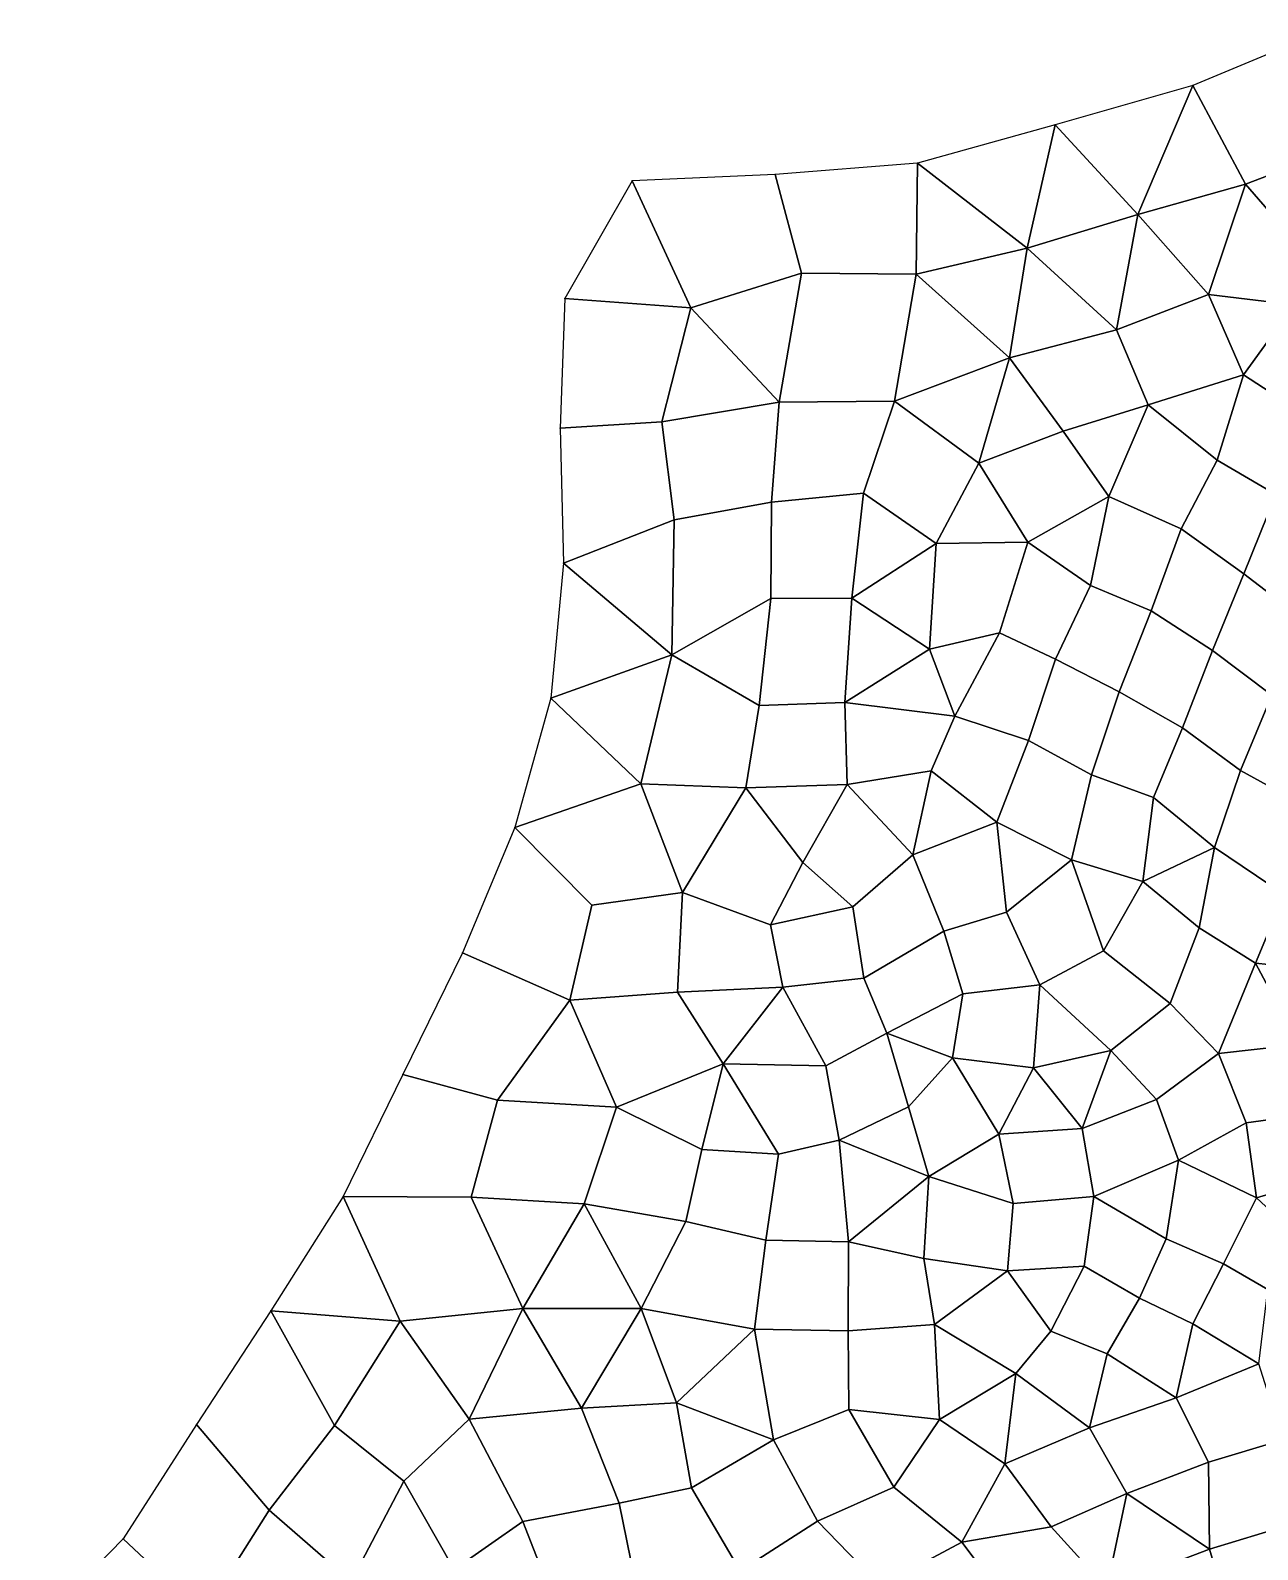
# Model space of a CAD drawing. Extents: x 391089 to 406232, y 6461839 to 6471033.
# Drawn here: x 403677 to 403904.4, y 6470031.3 to 6470312.7 of the extents above; entities that cross this region are included whole.
import ezdxf

# ---------------------------------------------------------------- set-up
doc = ezdxf.new("R2010")
doc.units = 0
for name, color, linetype in [('MESH_BOUND', 25, 'CONTINUOUS'), ('MESH_ELEMS', 18, 'CONTINUOUS'), ('MESH_NODES', 18, 'CONTINUOUS')]:
    doc.layers.add(name, color=color, linetype=linetype)

msp = doc.modelspace()

# ---------------------------------------------------------------- linework, layer by layer
at = {"layer": 'MESH_BOUND', "color": 25}
for points in [[(403916.842, 6470312.7, 4.678), (403892.413, 6470302.46, 6.967)], [(403892.413, 6470302.46, 6.967), (403866.916, 6470295.2, 6.886)], [(403866.916, 6470295.2, 6.886), (403841.37, 6470288.12, 4.72)], [(403841.37, 6470288.12, 4.72), (403815.039, 6470285.99, 2.993)], [(403815.039, 6470285.99, 2.993), (403788.555, 6470284.83, 2.231)], [(403788.555, 6470284.83, 2.231), (403776.051, 6470263.02, 2.299)], [(403776.051, 6470263.02, 2.299), (403775.198, 6470238.99, 2.305)], [(403775.198, 6470238.99, 2.305), (403775.833, 6470214.03, 2.264)], [(403775.833, 6470214.03, 2.264), (403773.49, 6470189.01, 2.389)], [(403773.49, 6470189.01, 2.389), (403766.818, 6470165.02, 2.456)], [(403766.818, 6470165.02, 2.456), (403757.089, 6470141.86, 2.345)], [(403757.089, 6470141.86, 2.345), (403746.048, 6470119.28, 2.246)], [(403746.048, 6470119.28, 2.246), (403735.008, 6470096.69, 1.789)], [(403735.008, 6470096.69, 1.789), (403721.557, 6470075.49, 1.677)], [(403721.557, 6470075.49, 1.677), (403707.831, 6470054.43, 2.462)], [(403707.831, 6470054.43, 2.462), (403694.253, 6470033.28, 2.294)], [(403694.253, 6470033.28, 2.294), (403677.041, 6470015.69, 1.744)]]:
    msp.add_polyline3d(points, dxfattribs=at)
at = {"layer": 'MESH_ELEMS', "color": 178}
for points in [[(403917.908, 6470290.19, 2.753), (403916.842, 6470312.7, 4.678), (403892.413, 6470302.46, 6.967), (403902.144, 6470284.22, 2.844)], [(403866.916, 6470295.2, 6.886), (403882.202, 6470278.61, 4.369), (403892.413, 6470302.46, 6.967), (403866.916, 6470295.2, 6.886)], [(403882.202, 6470278.61, 4.369), (403902.144, 6470284.22, 2.844), (403892.413, 6470302.46, 6.967), (403882.202, 6470278.61, 4.369)], [(403861.716, 6470272.38, 3.657), (403866.916, 6470295.2, 6.886), (403841.37, 6470288.12, 4.72), (403861.716, 6470272.38, 3.657)], [(403861.716, 6470272.38, 3.657), (403882.202, 6470278.61, 4.369), (403866.916, 6470295.2, 6.886), (403861.716, 6470272.38, 3.657)], [(403841.37, 6470288.12, 4.72), (403815.039, 6470285.99, 2.993), (403819.923, 6470267.71, 2.042), (403841.127, 6470267.54, 2.587)], [(403861.716, 6470272.38, 3.657), (403841.37, 6470288.12, 4.72), (403841.127, 6470267.54, 2.587), (403861.716, 6470272.38, 3.657)], [(403917.908, 6470290.19, 2.753), (403902.144, 6470284.22, 2.844), (403913.455, 6470271.21, 2.503), (403917.908, 6470290.19, 2.753)], [(403799.399, 6470261.32, 2.189), (403819.923, 6470267.71, 2.042), (403815.039, 6470285.99, 2.993), (403788.555, 6470284.83, 2.231)], [(403799.399, 6470261.32, 2.189), (403788.555, 6470284.83, 2.231), (403776.051, 6470263.02, 2.299), (403799.399, 6470261.32, 2.189)], [(403882.202, 6470278.61, 4.369), (403895.318, 6470263.79, 2.901), (403902.144, 6470284.22, 2.844), (403882.202, 6470278.61, 4.369)], [(403895.318, 6470263.79, 2.901), (403911.186, 6470261.87, 2.482), (403913.455, 6470271.21, 2.503), (403902.144, 6470284.22, 2.844)], [(403882.202, 6470278.61, 4.369), (403861.716, 6470272.38, 3.657), (403878.267, 6470257.25, 3.837), (403882.202, 6470278.61, 4.369)], [(403895.318, 6470263.79, 2.901), (403882.202, 6470278.61, 4.369), (403878.267, 6470257.25, 3.837), (403895.318, 6470263.79, 2.901)], [(403861.716, 6470272.38, 3.657), (403841.127, 6470267.54, 2.587), (403858.412, 6470252.04, 3.09), (403861.716, 6470272.38, 3.657)], [(403861.716, 6470272.38, 3.657), (403858.412, 6470252.04, 3.09), (403878.267, 6470257.25, 3.837), (403861.716, 6470272.38, 3.657)], [(403815.761, 6470243.82, 2.18), (403819.923, 6470267.71, 2.042), (403799.399, 6470261.32, 2.189), (403815.761, 6470243.82, 2.18)], [(403837.099, 6470243.99, 2.319), (403841.127, 6470267.54, 2.587), (403819.923, 6470267.71, 2.042), (403815.761, 6470243.82, 2.18)], [(403858.412, 6470252.04, 3.09), (403841.127, 6470267.54, 2.587), (403837.099, 6470243.99, 2.319), (403858.412, 6470252.04, 3.09)], [(403794.042, 6470240.17, 2.296), (403799.399, 6470261.32, 2.189), (403776.051, 6470263.02, 2.299), (403775.198, 6470238.99, 2.305)], [(403884.119, 6470243.35, 3.427), (403901.804, 6470248.88, 2.516), (403895.318, 6470263.79, 2.901), (403878.267, 6470257.25, 3.837)], [(403901.804, 6470248.88, 2.516), (403911.186, 6470261.87, 2.482), (403895.318, 6470263.79, 2.901), (403901.804, 6470248.88, 2.516)], [(403799.399, 6470261.32, 2.189), (403794.042, 6470240.17, 2.296), (403815.761, 6470243.82, 2.18), (403799.399, 6470261.32, 2.189)], [(403911.186, 6470261.87, 2.482), (403901.804, 6470248.88, 2.516), (403914.342, 6470240.76, 2.447), (403922.484, 6470254.57, 2.503)], [(403878.267, 6470257.25, 3.837), (403858.412, 6470252.04, 3.09), (403868.394, 6470238.46, 3.365), (403884.119, 6470243.35, 3.427)], [(403858.412, 6470252.04, 3.09), (403837.099, 6470243.99, 2.319), (403852.727, 6470232.53, 2.812), (403858.412, 6470252.04, 3.09)], [(403868.394, 6470238.46, 3.365), (403858.412, 6470252.04, 3.09), (403852.727, 6470232.53, 2.812), (403868.394, 6470238.46, 3.365)], [(403901.804, 6470248.88, 2.516), (403884.119, 6470243.35, 3.427), (403896.903, 6470233.1, 2.718), (403901.804, 6470248.88, 2.516)], [(403896.903, 6470233.1, 2.718), (403907.799, 6470226.74, 2.291), (403914.342, 6470240.76, 2.447), (403901.804, 6470248.88, 2.516)], [(403814.363, 6470225.3, 2.44), (403815.761, 6470243.82, 2.18), (403794.042, 6470240.17, 2.296), (403796.284, 6470222.04, 1.994)], [(403831.363, 6470226.99, 2.599), (403837.099, 6470243.99, 2.319), (403815.761, 6470243.82, 2.18), (403814.363, 6470225.3, 2.44)], [(403852.727, 6470232.53, 2.812), (403837.099, 6470243.99, 2.319), (403831.363, 6470226.99, 2.599), (403844.863, 6470217.66, 2.88)], [(403876.86, 6470226.36, 3.49), (403884.119, 6470243.35, 3.427), (403868.394, 6470238.46, 3.365), (403876.86, 6470226.36, 3.49)], [(403876.86, 6470226.36, 3.49), (403890.239, 6470220.4, 2.759), (403896.903, 6470233.1, 2.718), (403884.119, 6470243.35, 3.427)], [(403775.198, 6470238.99, 2.305), (403775.833, 6470214.03, 2.264), (403796.284, 6470222.04, 1.994), (403794.042, 6470240.17, 2.296)], [(403868.394, 6470238.46, 3.365), (403852.727, 6470232.53, 2.812), (403861.817, 6470217.88, 3.17), (403876.86, 6470226.36, 3.49)], [(403861.817, 6470217.88, 3.17), (403852.727, 6470232.53, 2.812), (403844.863, 6470217.66, 2.88), (403861.817, 6470217.88, 3.17)], [(403890.239, 6470220.4, 2.759), (403901.857, 6470212.06, 2.444), (403907.799, 6470226.74, 2.291), (403896.903, 6470233.1, 2.718)], [(403829.229, 6470207.53, 2.818), (403831.363, 6470226.99, 2.599), (403814.363, 6470225.3, 2.44), (403814.187, 6470207.49, 2.509)], [(403831.363, 6470226.99, 2.599), (403829.229, 6470207.53, 2.818), (403844.863, 6470217.66, 2.88), (403831.363, 6470226.99, 2.599)], [(403873.45, 6470209.9, 3.211), (403876.86, 6470226.36, 3.49), (403861.817, 6470217.88, 3.17), (403873.45, 6470209.9, 3.211)], [(403890.239, 6470220.4, 2.759), (403876.86, 6470226.36, 3.49), (403873.45, 6470209.9, 3.211), (403884.667, 6470205.2, 2.732)], [(403901.857, 6470212.06, 2.444), (403913.181, 6470203.32, 1.666), (403918.26, 6470217.54, 1.788), (403907.799, 6470226.74, 2.291)], [(403814.187, 6470207.49, 2.509), (403814.363, 6470225.3, 2.44), (403796.284, 6470222.04, 1.994), (403795.866, 6470197.05, 2.398)], [(403795.866, 6470197.05, 2.398), (403796.284, 6470222.04, 1.994), (403775.833, 6470214.03, 2.264), (403795.866, 6470197.05, 2.398)], [(403856.55, 6470201.1, 3.364), (403861.817, 6470217.88, 3.17), (403844.863, 6470217.66, 2.88), (403843.581, 6470198.05, 3.195)], [(403873.45, 6470209.9, 3.211), (403861.817, 6470217.88, 3.17), (403856.55, 6470201.1, 3.364), (403866.952, 6470196.21, 3.073)], [(403901.857, 6470212.06, 2.444), (403890.239, 6470220.4, 2.759), (403884.667, 6470205.2, 2.732), (403896.027, 6470197.85, 2.386)], [(403843.581, 6470198.05, 3.195), (403844.863, 6470217.66, 2.88), (403829.229, 6470207.53, 2.818), (403843.581, 6470198.05, 3.195)], [(403773.49, 6470189.01, 2.389), (403795.866, 6470197.05, 2.398), (403775.833, 6470214.03, 2.264), (403773.49, 6470189.01, 2.389)], [(403866.952, 6470196.21, 3.073), (403878.78, 6470190.15, 2.691), (403884.667, 6470205.2, 2.732), (403873.45, 6470209.9, 3.211)], [(403896.027, 6470197.85, 2.386), (403907.03, 6470189.53, 1.376), (403913.181, 6470203.32, 1.666), (403901.857, 6470212.06, 2.444)], [(403795.866, 6470197.05, 2.398), (403812.064, 6470187.62, 2.519), (403814.187, 6470207.49, 2.509), (403795.866, 6470197.05, 2.398)], [(403827.938, 6470188.22, 2.938), (403829.229, 6470207.53, 2.818), (403814.187, 6470207.49, 2.509), (403812.064, 6470187.62, 2.519)], [(403827.938, 6470188.22, 2.938), (403843.581, 6470198.05, 3.195), (403829.229, 6470207.53, 2.818), (403827.938, 6470188.22, 2.938)], [(403878.78, 6470190.15, 2.691), (403890.479, 6470183.5, 2.189), (403896.027, 6470197.85, 2.386), (403884.667, 6470205.2, 2.732)], [(403843.581, 6470198.05, 3.195), (403848.282, 6470185.66, 3.345), (403856.55, 6470201.1, 3.364), (403843.581, 6470198.05, 3.195)], [(403848.282, 6470185.66, 3.345), (403861.953, 6470181.17, 2.842), (403866.952, 6470196.21, 3.073), (403856.55, 6470201.1, 3.364)], [(403848.282, 6470185.66, 3.345), (403843.581, 6470198.05, 3.195), (403827.938, 6470188.22, 2.938), (403848.282, 6470185.66, 3.345)], [(403773.49, 6470189.01, 2.389), (403790.138, 6470173.13, 2.54), (403795.866, 6470197.05, 2.398), (403773.49, 6470189.01, 2.389)], [(403790.138, 6470173.13, 2.54), (403809.6, 6470172.39, 2.668), (403812.064, 6470187.62, 2.519), (403795.866, 6470197.05, 2.398)], [(403861.953, 6470181.17, 2.842), (403873.625, 6470174.8, 2.169), (403878.78, 6470190.15, 2.691), (403866.952, 6470196.21, 3.073)], [(403890.479, 6470183.5, 2.189), (403901.257, 6470175.58, 1.625), (403907.03, 6470189.53, 1.376), (403896.027, 6470197.85, 2.386)], [(403873.625, 6470174.8, 2.169), (403885.083, 6470170.62, 2.259), (403890.479, 6470183.5, 2.189), (403878.78, 6470190.15, 2.691)], [(403790.138, 6470173.13, 2.54), (403773.49, 6470189.01, 2.389), (403766.818, 6470165.02, 2.456), (403790.138, 6470173.13, 2.54)], [(403828.37, 6470173.02, 2.978), (403827.938, 6470188.22, 2.938), (403812.064, 6470187.62, 2.519), (403809.6, 6470172.39, 2.668)], [(403843.944, 6470175.53, 3.265), (403848.282, 6470185.66, 3.345), (403827.938, 6470188.22, 2.938), (403828.37, 6470173.02, 2.978)], [(403901.257, 6470175.58, 1.625), (403913.585, 6470168.84, 2.191), (403918.961, 6470183.04, 2.325), (403907.03, 6470189.53, 1.376)], [(403843.944, 6470175.53, 3.265), (403856.072, 6470166.01, 2.634), (403861.953, 6470181.17, 2.842), (403848.282, 6470185.66, 3.345)], [(403873.625, 6470174.8, 2.169), (403861.953, 6470181.17, 2.842), (403856.072, 6470166.01, 2.634), (403869.912, 6470159.07, 1.89)], [(403901.257, 6470175.58, 1.625), (403890.479, 6470183.5, 2.189), (403885.083, 6470170.62, 2.259), (403896.432, 6470161.32, 1.63)], [(403828.37, 6470173.02, 2.978), (403840.544, 6470159.98, 2.916), (403843.944, 6470175.53, 3.265), (403828.37, 6470173.02, 2.978)], [(403856.072, 6470166.01, 2.634), (403843.944, 6470175.53, 3.265), (403840.544, 6470159.98, 2.916), (403856.072, 6470166.01, 2.634)], [(403913.585, 6470168.84, 2.191), (403901.257, 6470175.58, 1.625), (403896.432, 6470161.32, 1.63), (403909.317, 6470152.65, 2.199)], [(403781.073, 6470150.66, 2.43), (403797.842, 6470153.02, 2.696), (403790.138, 6470173.13, 2.54), (403766.818, 6470165.02, 2.456)], [(403809.6, 6470172.39, 2.668), (403790.138, 6470173.13, 2.54), (403797.842, 6470153.02, 2.696), (403809.6, 6470172.39, 2.668)], [(403828.37, 6470173.02, 2.978), (403809.6, 6470172.39, 2.668), (403820.133, 6470158.54, 2.984), (403828.37, 6470173.02, 2.978)], [(403840.544, 6470159.98, 2.916), (403828.37, 6470173.02, 2.978), (403820.133, 6470158.54, 2.984), (403829.393, 6470150.38, 2.737)], [(403869.912, 6470159.07, 1.89), (403883.161, 6470155.03, 2.167), (403885.083, 6470170.62, 2.259), (403873.625, 6470174.8, 2.169)], [(403797.842, 6470153.02, 2.696), (403814.125, 6470147.02, 2.778), (403820.133, 6470158.54, 2.984), (403809.6, 6470172.39, 2.668)], [(403896.432, 6470161.32, 1.63), (403885.083, 6470170.62, 2.259), (403883.161, 6470155.03, 2.167), (403896.432, 6470161.32, 1.63)], [(403781.073, 6470150.66, 2.43), (403766.818, 6470165.02, 2.456), (403757.089, 6470141.86, 2.345), (403776.962, 6470133.06, 2.438)], [(403840.544, 6470159.98, 2.916), (403846.276, 6470145.82, 1.959), (403857.903, 6470149.37, 1.865), (403856.072, 6470166.01, 2.634)], [(403856.072, 6470166.01, 2.634), (403857.903, 6470149.37, 1.865), (403869.912, 6470159.07, 1.89), (403856.072, 6470166.01, 2.634)], [(403846.276, 6470145.82, 1.959), (403840.544, 6470159.98, 2.916), (403829.393, 6470150.38, 2.737), (403831.42, 6470137.11, 1.884)], [(403875.835, 6470142.2, 1.792), (403869.912, 6470159.07, 1.89), (403857.903, 6470149.37, 1.865), (403864.046, 6470135.88, 1.667)], [(403883.161, 6470155.03, 2.167), (403869.912, 6470159.07, 1.89), (403875.835, 6470142.2, 1.792), (403883.161, 6470155.03, 2.167)], [(403883.161, 6470155.03, 2.167), (403893.598, 6470146.49, 1.814), (403896.432, 6470161.32, 1.63), (403883.161, 6470155.03, 2.167)], [(403909.317, 6470152.65, 2.199), (403896.432, 6470161.32, 1.63), (403893.598, 6470146.49, 1.814), (403904.01, 6470139.9, 2.335)], [(403829.393, 6470150.38, 2.737), (403820.133, 6470158.54, 2.984), (403814.125, 6470147.02, 2.778), (403829.393, 6470150.38, 2.737)], [(403796.955, 6470134.57, 2.669), (403797.842, 6470153.02, 2.696), (403781.073, 6470150.66, 2.43), (403776.962, 6470133.06, 2.438)], [(403814.125, 6470147.02, 2.778), (403797.842, 6470153.02, 2.696), (403796.955, 6470134.57, 2.669), (403816.465, 6470135.5, 2.541)], [(403893.598, 6470146.49, 1.814), (403883.161, 6470155.03, 2.167), (403875.835, 6470142.2, 1.792), (403888.167, 6470132.43, 2.342)], [(403831.42, 6470137.11, 1.884), (403829.393, 6470150.38, 2.737), (403814.125, 6470147.02, 2.778), (403816.465, 6470135.5, 2.541)], [(403918.486, 6470138.46, 2.218), (403922.278, 6470152.4, 2.063), (403909.317, 6470152.65, 2.199), (403904.01, 6470139.9, 2.335)], [(403857.903, 6470149.37, 1.865), (403846.276, 6470145.82, 1.959), (403849.812, 6470134.22, 1.778), (403864.046, 6470135.88, 1.667)], [(403849.812, 6470134.22, 1.778), (403846.276, 6470145.82, 1.959), (403831.42, 6470137.11, 1.884), (403835.694, 6470126.97, 1.753)], [(403888.167, 6470132.43, 2.342), (403897.13, 6470123.16, 2.238), (403904.01, 6470139.9, 2.335), (403893.598, 6470146.49, 1.814)], [(403763.564, 6470114.53, 2.055), (403776.962, 6470133.06, 2.438), (403757.089, 6470141.86, 2.345), (403746.048, 6470119.28, 2.246)], [(403877.178, 6470123.73, 2.342), (403888.167, 6470132.43, 2.342), (403875.835, 6470142.2, 1.792), (403864.046, 6470135.88, 1.667)], [(403904.01, 6470139.9, 2.335), (403897.13, 6470123.16, 2.238), (403912.009, 6470124.87, 2.111), (403904.01, 6470139.9, 2.335)], [(403918.486, 6470138.46, 2.218), (403904.01, 6470139.9, 2.335), (403912.009, 6470124.87, 2.111), (403918.486, 6470138.46, 2.218)], [(403824.429, 6470120.87, 1.684), (403835.694, 6470126.97, 1.753), (403831.42, 6470137.11, 1.884), (403816.465, 6470135.5, 2.541)], [(403785.652, 6470113.27, 1.998), (403805.391, 6470121.29, 2.363), (403796.955, 6470134.57, 2.669), (403776.962, 6470133.06, 2.438)], [(403816.465, 6470135.5, 2.541), (403796.955, 6470134.57, 2.669), (403805.391, 6470121.29, 2.363), (403816.465, 6470135.5, 2.541)], [(403816.465, 6470135.5, 2.541), (403805.391, 6470121.29, 2.363), (403824.429, 6470120.87, 1.684), (403816.465, 6470135.5, 2.541)], [(403835.694, 6470126.97, 1.753), (403847.877, 6470122.37, 1.738), (403849.812, 6470134.22, 1.778), (403835.694, 6470126.97, 1.753)], [(403847.877, 6470122.37, 1.738), (403862.863, 6470120.51, 2.079), (403864.046, 6470135.88, 1.667), (403849.812, 6470134.22, 1.778)], [(403877.178, 6470123.73, 2.342), (403864.046, 6470135.88, 1.667), (403862.863, 6470120.51, 2.079), (403877.178, 6470123.73, 2.342)], [(403763.564, 6470114.53, 2.055), (403785.652, 6470113.27, 1.998), (403776.962, 6470133.06, 2.438), (403763.564, 6470114.53, 2.055)], [(403885.687, 6470114.65, 2.283), (403897.13, 6470123.16, 2.238), (403888.167, 6470132.43, 2.342), (403877.178, 6470123.73, 2.342)], [(403839.71, 6470113.29, 1.992), (403835.694, 6470126.97, 1.753), (403824.429, 6470120.87, 1.684), (403826.87, 6470107.13, 1.551)], [(403839.71, 6470113.29, 1.992), (403847.877, 6470122.37, 1.738), (403835.694, 6470126.97, 1.753), (403839.71, 6470113.29, 1.992)], [(403912.009, 6470124.87, 2.111), (403897.13, 6470123.16, 2.238), (403902.275, 6470110.36, 2.012), (403914.035, 6470111.96, 2.24)], [(403839.71, 6470113.29, 1.992), (403843.511, 6470100.4, 1.749), (403856.431, 6470108.23, 1.969), (403847.877, 6470122.37, 1.738)], [(403847.877, 6470122.37, 1.738), (403856.431, 6470108.23, 1.969), (403862.863, 6470120.51, 2.079), (403847.877, 6470122.37, 1.738)], [(403862.863, 6470120.51, 2.079), (403871.877, 6470109.29, 2.091), (403877.178, 6470123.73, 2.342), (403862.863, 6470120.51, 2.079)], [(403885.687, 6470114.65, 2.283), (403877.178, 6470123.73, 2.342), (403871.877, 6470109.29, 2.091), (403885.687, 6470114.65, 2.283)], [(403902.275, 6470110.36, 2.012), (403897.13, 6470123.16, 2.238), (403885.687, 6470114.65, 2.283), (403889.762, 6470103.42, 2.123)], [(403758.698, 6470096.55, 1.219), (403763.564, 6470114.53, 2.055), (403746.048, 6470119.28, 2.246), (403735.008, 6470096.69, 1.789)], [(403785.652, 6470113.27, 1.998), (403801.434, 6470105.38, 1.541), (403805.391, 6470121.29, 2.363), (403785.652, 6470113.27, 1.998)], [(403815.642, 6470104.53, 1.611), (403805.391, 6470121.29, 2.363), (403801.434, 6470105.38, 1.541), (403815.642, 6470104.53, 1.611)], [(403815.642, 6470104.53, 1.611), (403826.87, 6470107.13, 1.551), (403824.429, 6470120.87, 1.684), (403805.391, 6470121.29, 2.363)], [(403871.877, 6470109.29, 2.091), (403862.863, 6470120.51, 2.079), (403856.431, 6470108.23, 1.969), (403871.877, 6470109.29, 2.091)], [(403763.564, 6470114.53, 2.055), (403758.698, 6470096.55, 1.219), (403779.633, 6470095.31, 1.136), (403785.652, 6470113.27, 1.998)], [(403871.877, 6470109.29, 2.091), (403874.076, 6470096.7, 1.988), (403889.762, 6470103.42, 2.123), (403885.687, 6470114.65, 2.283)], [(403785.652, 6470113.27, 1.998), (403779.633, 6470095.31, 1.136), (403798.442, 6470092.06, 1.47), (403801.434, 6470105.38, 1.541)], [(403843.511, 6470100.4, 1.749), (403839.71, 6470113.29, 1.992), (403826.87, 6470107.13, 1.551), (403843.511, 6470100.4, 1.749)], [(403904.183, 6470096.47, 2.024), (403920.627, 6470101.31, 2.296), (403914.035, 6470111.96, 2.24), (403902.275, 6470110.36, 2.012)], [(403843.511, 6470100.4, 1.749), (403859.134, 6470095.42, 1.887), (403856.431, 6470108.23, 1.969), (403843.511, 6470100.4, 1.749)], [(403871.877, 6470109.29, 2.091), (403856.431, 6470108.23, 1.969), (403859.134, 6470095.42, 1.887), (403874.076, 6470096.7, 1.988)], [(403889.762, 6470103.42, 2.123), (403904.183, 6470096.47, 2.024), (403902.275, 6470110.36, 2.012), (403889.762, 6470103.42, 2.123)], [(403815.642, 6470104.53, 1.611), (403801.434, 6470105.38, 1.541), (403798.442, 6470092.06, 1.47), (403813.295, 6470088.59, 1.822)], [(403828.588, 6470088.31, 2.099), (403826.87, 6470107.13, 1.551), (403815.642, 6470104.53, 1.611), (403813.295, 6470088.59, 1.822)], [(403826.87, 6470107.13, 1.551), (403828.588, 6470088.31, 2.099), (403843.511, 6470100.4, 1.749), (403826.87, 6470107.13, 1.551)], [(403874.076, 6470096.7, 1.988), (403887.464, 6470088.87, 2.019), (403889.762, 6470103.42, 2.123), (403874.076, 6470096.7, 1.988)], [(403904.183, 6470096.47, 2.024), (403889.762, 6470103.42, 2.123), (403887.464, 6470088.87, 2.019), (403898.065, 6470084.25, 2.114)], [(403843.511, 6470100.4, 1.749), (403828.588, 6470088.31, 2.099), (403842.571, 6470085.24, 1.973), (403843.511, 6470100.4, 1.749)], [(403859.134, 6470095.42, 1.887), (403843.511, 6470100.4, 1.749), (403842.571, 6470085.24, 1.973), (403858.045, 6470082.91, 2.036)], [(403920.627, 6470101.31, 2.296), (403904.183, 6470096.47, 2.024), (403914.739, 6470086.62, 2.34), (403920.627, 6470101.31, 2.296)], [(403735.008, 6470096.69, 1.789), (403721.557, 6470075.49, 1.677), (403745.553, 6470073.63, 1.208), (403735.008, 6470096.69, 1.789)], [(403758.698, 6470096.55, 1.219), (403735.008, 6470096.69, 1.789), (403745.553, 6470073.63, 1.208), (403768.289, 6470075.92, 1.377)], [(403859.134, 6470095.42, 1.887), (403858.045, 6470082.91, 2.036), (403872.236, 6470083.81, 1.937), (403874.076, 6470096.7, 1.988)], [(403872.236, 6470083.81, 1.937), (403882.53, 6470077.88, 2.036), (403887.464, 6470088.87, 2.019), (403874.076, 6470096.7, 1.988)], [(403779.633, 6470095.31, 1.136), (403758.698, 6470096.55, 1.219), (403768.289, 6470075.92, 1.377), (403779.633, 6470095.31, 1.136)], [(403768.289, 6470075.92, 1.377), (403790.174, 6470075.96, 1.747), (403779.633, 6470095.31, 1.136), (403768.289, 6470075.92, 1.377)], [(403798.442, 6470092.06, 1.47), (403779.633, 6470095.31, 1.136), (403790.174, 6470075.96, 1.747), (403798.442, 6470092.06, 1.47)], [(403904.183, 6470096.47, 2.024), (403898.065, 6470084.25, 2.114), (403906.279, 6470079.44, 2.317), (403914.739, 6470086.62, 2.34)], [(403798.442, 6470092.06, 1.47), (403790.174, 6470075.96, 1.747), (403811.176, 6470072.1, 2.239), (403813.295, 6470088.59, 1.822)], [(403813.295, 6470088.59, 1.822), (403811.176, 6470072.1, 2.239), (403828.53, 6470071.81, 1.887), (403828.588, 6470088.31, 2.099)], [(403842.571, 6470085.24, 1.973), (403828.588, 6470088.31, 2.099), (403828.53, 6470071.81, 1.887), (403844.56, 6470073, 1.86)], [(403882.53, 6470077.88, 2.036), (403892.367, 6470073.12, 2.235), (403898.065, 6470084.25, 2.114), (403887.464, 6470088.87, 2.019)], [(403858.045, 6470082.91, 2.036), (403842.571, 6470085.24, 1.973), (403844.56, 6470073, 1.86), (403858.045, 6470082.91, 2.036)], [(403866.109, 6470071.75, 1.932), (403858.045, 6470082.91, 2.036), (403844.56, 6470073, 1.86), (403859.593, 6470063.88, 2.175)], [(403866.109, 6470071.75, 1.932), (403872.236, 6470083.81, 1.937), (403858.045, 6470082.91, 2.036), (403866.109, 6470071.75, 1.932)], [(403876.544, 6470067.57, 2.205), (403882.53, 6470077.88, 2.036), (403872.236, 6470083.81, 1.937), (403866.109, 6470071.75, 1.932)], [(403892.367, 6470073.12, 2.235), (403904.615, 6470065.68, 2.544), (403906.279, 6470079.44, 2.317), (403898.065, 6470084.25, 2.114)], [(403892.367, 6470073.12, 2.235), (403882.53, 6470077.88, 2.036), (403876.544, 6470067.57, 2.205), (403889.281, 6470059.41, 2.519)], [(403707.831, 6470054.43, 2.462), (403721.264, 6470038.61, 2.52), (403733.359, 6470054.26, 2.177), (403721.557, 6470075.49, 1.677)], [(403745.553, 6470073.63, 1.208), (403721.557, 6470075.49, 1.677), (403733.359, 6470054.26, 2.177), (403745.553, 6470073.63, 1.208)], [(403745.553, 6470073.63, 1.208), (403758.323, 6470055.43, 1.999), (403768.289, 6470075.92, 1.377), (403745.553, 6470073.63, 1.208)], [(403758.323, 6470055.43, 1.999), (403779.161, 6470057.47, 1.223), (403768.289, 6470075.92, 1.377), (403758.323, 6470055.43, 1.999)], [(403779.161, 6470057.47, 1.223), (403790.174, 6470075.96, 1.747), (403768.289, 6470075.92, 1.377), (403779.161, 6470057.47, 1.223)], [(403796.715, 6470058.47, 2.088), (403790.174, 6470075.96, 1.747), (403779.161, 6470057.47, 1.223), (403796.715, 6470058.47, 2.088)], [(403811.176, 6470072.1, 2.239), (403790.174, 6470075.96, 1.747), (403796.715, 6470058.47, 2.088), (403811.176, 6470072.1, 2.239)], [(403758.323, 6470055.43, 1.999), (403745.553, 6470073.63, 1.208), (403733.359, 6470054.26, 2.177), (403746.22, 6470043.99, 2.371)], [(403814.694, 6470051.62, 2.233), (403811.176, 6470072.1, 2.239), (403796.715, 6470058.47, 2.088), (403814.694, 6470051.62, 2.233)], [(403811.176, 6470072.1, 2.239), (403814.694, 6470051.62, 2.233), (403828.643, 6470057.27, 1.988), (403828.53, 6470071.81, 1.887)], [(403845.484, 6470055.36, 2.1), (403844.56, 6470073, 1.86), (403828.53, 6470071.81, 1.887), (403828.643, 6470057.27, 1.988)], [(403844.56, 6470073, 1.86), (403845.484, 6470055.36, 2.1), (403859.593, 6470063.88, 2.175), (403844.56, 6470073, 1.86)], [(403873.245, 6470053.82, 2.376), (403876.544, 6470067.57, 2.205), (403866.109, 6470071.75, 1.932), (403859.593, 6470063.88, 2.175)], [(403904.615, 6470065.68, 2.544), (403892.367, 6470073.12, 2.235), (403889.281, 6470059.41, 2.519), (403904.615, 6470065.68, 2.544)], [(403873.245, 6470053.82, 2.376), (403889.281, 6470059.41, 2.519), (403876.544, 6470067.57, 2.205), (403873.245, 6470053.82, 2.376)], [(403845.484, 6470055.36, 2.1), (403857.541, 6470047.16, 2.298), (403859.593, 6470063.88, 2.175), (403845.484, 6470055.36, 2.1)], [(403873.245, 6470053.82, 2.376), (403859.593, 6470063.88, 2.175), (403857.541, 6470047.16, 2.298), (403873.245, 6470053.82, 2.376)], [(403904.615, 6470065.68, 2.544), (403889.281, 6470059.41, 2.519), (403895.308, 6470047.47, 2.361), (403909.062, 6470051.65, 2.384)], [(403779.161, 6470057.47, 1.223), (403758.323, 6470055.43, 1.999), (403768.26, 6470036.51, 2.477), (403786.145, 6470039.87, 2.013)], [(403796.715, 6470058.47, 2.088), (403779.161, 6470057.47, 1.223), (403786.145, 6470039.87, 2.013), (403799.541, 6470042.74, 1.544)], [(403814.694, 6470051.62, 2.233), (403796.715, 6470058.47, 2.088), (403799.541, 6470042.74, 1.544), (403814.694, 6470051.62, 2.233)], [(403880.159, 6470041.67, 2.5), (403895.308, 6470047.47, 2.361), (403889.281, 6470059.41, 2.519), (403873.245, 6470053.82, 2.376)], [(403768.26, 6470036.51, 2.477), (403758.323, 6470055.43, 1.999), (403746.22, 6470043.99, 2.371), (403755.549, 6470027.58, -0.175)], [(403828.643, 6470057.27, 1.988), (403814.694, 6470051.62, 2.233), (403822.86, 6470036.58, 2.225), (403837.032, 6470042.85, 2.202)], [(403828.643, 6470057.27, 1.988), (403837.032, 6470042.85, 2.202), (403845.484, 6470055.36, 2.1), (403828.643, 6470057.27, 1.988)], [(403857.541, 6470047.16, 2.298), (403845.484, 6470055.36, 2.1), (403837.032, 6470042.85, 2.202), (403849.619, 6470032.64, 2.692)], [(403721.264, 6470038.61, 2.52), (403707.831, 6470054.43, 2.462), (403694.253, 6470033.28, 2.294), (403709.099, 6470019.34, 1.508)], [(403746.22, 6470043.99, 2.371), (403733.359, 6470054.26, 2.177), (403721.264, 6470038.61, 2.52), (403736.446, 6470025.37, 1.87)], [(403866.14, 6470035.52, 2.604), (403880.159, 6470041.67, 2.5), (403873.245, 6470053.82, 2.376), (403857.541, 6470047.16, 2.298)], [(403808.548, 6470027.36, 2.046), (403822.86, 6470036.58, 2.225), (403814.694, 6470051.62, 2.233), (403799.541, 6470042.74, 1.544)], [(403895.308, 6470047.47, 2.361), (403895.456, 6470031.39, 2.284), (403910.145, 6470035.83, 2.326), (403909.062, 6470051.65, 2.384)], [(403857.541, 6470047.16, 2.298), (403849.619, 6470032.64, 2.692), (403866.14, 6470035.52, 2.604), (403857.541, 6470047.16, 2.298)], [(403880.159, 6470041.67, 2.5), (403895.456, 6470031.39, 2.284), (403895.308, 6470047.47, 2.361), (403880.159, 6470041.67, 2.5)], [(403746.22, 6470043.99, 2.371), (403736.446, 6470025.37, 1.87), (403755.549, 6470027.58, -0.175), (403746.22, 6470043.99, 2.371)], [(403788.978, 6470025.93, 2.144), (403808.548, 6470027.36, 2.046), (403799.541, 6470042.74, 1.544), (403786.145, 6470039.87, 2.013)], [(403834.498, 6470024.55, 1.434), (403849.619, 6470032.64, 2.692), (403837.032, 6470042.85, 2.202), (403822.86, 6470036.58, 2.225)], [(403876.471, 6470024.17, 2.178), (403880.159, 6470041.67, 2.5), (403866.14, 6470035.52, 2.604), (403876.471, 6470024.17, 2.178)], [(403880.159, 6470041.67, 2.5), (403876.471, 6470024.17, 2.178), (403895.456, 6470031.39, 2.284), (403880.159, 6470041.67, 2.5)], [(403724.56, 6470010.06, 2.049), (403736.446, 6470025.37, 1.87), (403721.264, 6470038.61, 2.52), (403709.099, 6470019.34, 1.508)], [(403788.978, 6470025.93, 2.144), (403786.145, 6470039.87, 2.013), (403768.26, 6470036.51, 2.477), (403775.214, 6470018.78, 2.278)], [(403775.214, 6470018.78, 2.278), (403768.26, 6470036.51, 2.477), (403755.549, 6470027.58, -0.175), (403758.484, 6470013.33, 0.272)], [(403820.629, 6470017.63, 2.573), (403834.498, 6470024.55, 1.434), (403822.86, 6470036.58, 2.225), (403808.548, 6470027.36, 2.046)], [(403866.14, 6470035.52, 2.604), (403849.619, 6470032.64, 2.692), (403860.053, 6470018.78, 2.157), (403876.471, 6470024.17, 2.178)], [(403914.821, 6470023.32, 1.503), (403910.145, 6470035.83, 2.326), (403895.456, 6470031.39, 2.284), (403899.726, 6470016.98, 1.535)], [(403692.879, 6470006.72, 1.731), (403709.099, 6470019.34, 1.508), (403694.253, 6470033.28, 2.294), (403677.041, 6470015.69, 1.744)], [(403844.799, 6470013.14, 2.765), (403860.053, 6470018.78, 2.157), (403849.619, 6470032.64, 2.692), (403834.498, 6470024.55, 1.434)], [(403895.456, 6470031.39, 2.284), (403876.471, 6470024.17, 2.178), (403884.263, 6470011.56, 1.452), (403899.726, 6470016.98, 1.535)]]:
    msp.add_3dface(points, dxfattribs=at)
at = {"layer": 'MESH_NODES', "color": 18}
for p in [(403892.413, 6470302.46, 6.967), (403866.916, 6470295.2, 6.886), (403841.37, 6470288.12, 4.72), (403815.039, 6470285.99, 2.993), (403788.555, 6470284.83, 2.231), (403902.144, 6470284.22, 2.844), (403882.202, 6470278.61, 4.369), (403861.716, 6470272.38, 3.657), (403819.923, 6470267.71, 2.042), (403841.127, 6470267.54, 2.587), (403776.051, 6470263.02, 2.299), (403895.318, 6470263.79, 2.901), (403799.399, 6470261.32, 2.189), (403878.267, 6470257.25, 3.837), (403858.412, 6470252.04, 3.09), (403901.804, 6470248.88, 2.516), (403815.761, 6470243.82, 2.18), (403837.099, 6470243.99, 2.319), (403884.119, 6470243.35, 3.427), (403775.198, 6470238.99, 2.305), (403794.042, 6470240.17, 2.296), (403868.394, 6470238.46, 3.365), (403852.727, 6470232.53, 2.812), (403896.903, 6470233.1, 2.718), (403831.363, 6470226.99, 2.599), (403876.86, 6470226.36, 3.49), (403814.363, 6470225.3, 2.44), (403796.284, 6470222.04, 1.994), (403861.817, 6470217.88, 3.17), (403890.239, 6470220.4, 2.759), (403844.863, 6470217.66, 2.88), (403775.833, 6470214.03, 2.264), (403873.45, 6470209.9, 3.211), (403901.857, 6470212.06, 2.444), (403814.187, 6470207.49, 2.509), (403829.229, 6470207.53, 2.818), (403884.667, 6470205.2, 2.732), (403856.55, 6470201.1, 3.364), (403843.581, 6470198.05, 3.195), (403795.866, 6470197.05, 2.398), (403866.952, 6470196.21, 3.073), (403896.027, 6470197.85, 2.386), (403878.78, 6470190.15, 2.691), (403773.49, 6470189.01, 2.389), (403812.064, 6470187.62, 2.519), (403827.938, 6470188.22, 2.938), (403848.282, 6470185.66, 3.345), (403861.953, 6470181.17, 2.842), (403890.479, 6470183.5, 2.189), (403843.944, 6470175.53, 3.265), (403901.257, 6470175.58, 1.625), (403790.138, 6470173.13, 2.54), (403828.37, 6470173.02, 2.978), (403873.625, 6470174.8, 2.169), (403809.6, 6470172.39, 2.668), (403885.083, 6470170.62, 2.259), (403766.818, 6470165.02, 2.456), (403856.072, 6470166.01, 2.634), (403840.544, 6470159.98, 2.916), (403869.912, 6470159.07, 1.89), (403896.432, 6470161.32, 1.63), (403820.133, 6470158.54, 2.984), (403797.842, 6470153.02, 2.696), (403883.161, 6470155.03, 2.167), (403781.073, 6470150.66, 2.43), (403829.393, 6470150.38, 2.737), (403857.903, 6470149.37, 1.865), (403814.125, 6470147.02, 2.778), (403846.276, 6470145.82, 1.959), (403893.598, 6470146.49, 1.814), (403757.089, 6470141.86, 2.345), (403875.835, 6470142.2, 1.792), (403904.01, 6470139.9, 2.335), (403831.42, 6470137.11, 1.884), (403796.955, 6470134.57, 2.669), (403816.465, 6470135.5, 2.541), (403849.812, 6470134.22, 1.778), (403864.046, 6470135.88, 1.667), (403776.962, 6470133.06, 2.438), (403888.167, 6470132.43, 2.342), (403835.694, 6470126.97, 1.753), (403847.877, 6470122.37, 1.738), (403877.178, 6470123.73, 2.342), (403897.13, 6470123.16, 2.238), (403746.048, 6470119.28, 2.246), (403805.391, 6470121.29, 2.363), (403824.429, 6470120.87, 1.684), (403862.863, 6470120.51, 2.079), (403763.564, 6470114.53, 2.055), (403885.687, 6470114.65, 2.283), (403785.652, 6470113.27, 1.998), (403839.71, 6470113.29, 1.992), (403856.431, 6470108.23, 1.969), (403871.877, 6470109.29, 2.091), (403902.275, 6470110.36, 2.012), (403801.434, 6470105.38, 1.541), (403826.87, 6470107.13, 1.551), (403815.642, 6470104.53, 1.611), (403889.762, 6470103.42, 2.123), (403843.511, 6470100.4, 1.749), (403735.008, 6470096.69, 1.789), (403874.076, 6470096.7, 1.988), (403758.698, 6470096.55, 1.219), (403779.633, 6470095.31, 1.136), (403859.134, 6470095.42, 1.887), (403904.183, 6470096.47, 2.024), (403798.442, 6470092.06, 1.47), (403813.295, 6470088.59, 1.822), (403828.588, 6470088.31, 2.099), (403887.464, 6470088.87, 2.019), (403842.571, 6470085.24, 1.973), (403858.045, 6470082.91, 2.036), (403872.236, 6470083.81, 1.937), (403898.065, 6470084.25, 2.114), (403882.53, 6470077.88, 2.036), (403721.557, 6470075.49, 1.677), (403768.289, 6470075.92, 1.377), (403790.174, 6470075.96, 1.747), (403745.553, 6470073.63, 1.208), (403811.176, 6470072.1, 2.239), (403828.53, 6470071.81, 1.887), (403844.56, 6470073, 1.86), (403866.109, 6470071.75, 1.932), (403892.367, 6470073.12, 2.235), (403876.544, 6470067.57, 2.205), (403859.593, 6470063.88, 2.175), (403779.161, 6470057.47, 1.223), (403796.715, 6470058.47, 2.088), (403889.281, 6470059.41, 2.519), (403758.323, 6470055.43, 1.999), (403828.643, 6470057.27, 1.988), (403845.484, 6470055.36, 2.1), (403707.831, 6470054.43, 2.462), (403733.359, 6470054.26, 2.177), (403873.245, 6470053.82, 2.376), (403814.694, 6470051.62, 2.233), (403857.541, 6470047.16, 2.298), (403895.308, 6470047.47, 2.361), (403746.22, 6470043.99, 2.371), (403799.541, 6470042.74, 1.544), (403837.032, 6470042.85, 2.202), (403880.159, 6470041.67, 2.5), (403721.264, 6470038.61, 2.52), (403786.145, 6470039.87, 2.013), (403768.26, 6470036.51, 2.477), (403822.86, 6470036.58, 2.225), (403866.14, 6470035.52, 2.604), (403694.253, 6470033.28, 2.294), (403849.619, 6470032.64, 2.692), (403895.456, 6470031.39, 2.284)]:
    msp.add_point(p, dxfattribs=at)

doc.saveas('drawing.dxf')
